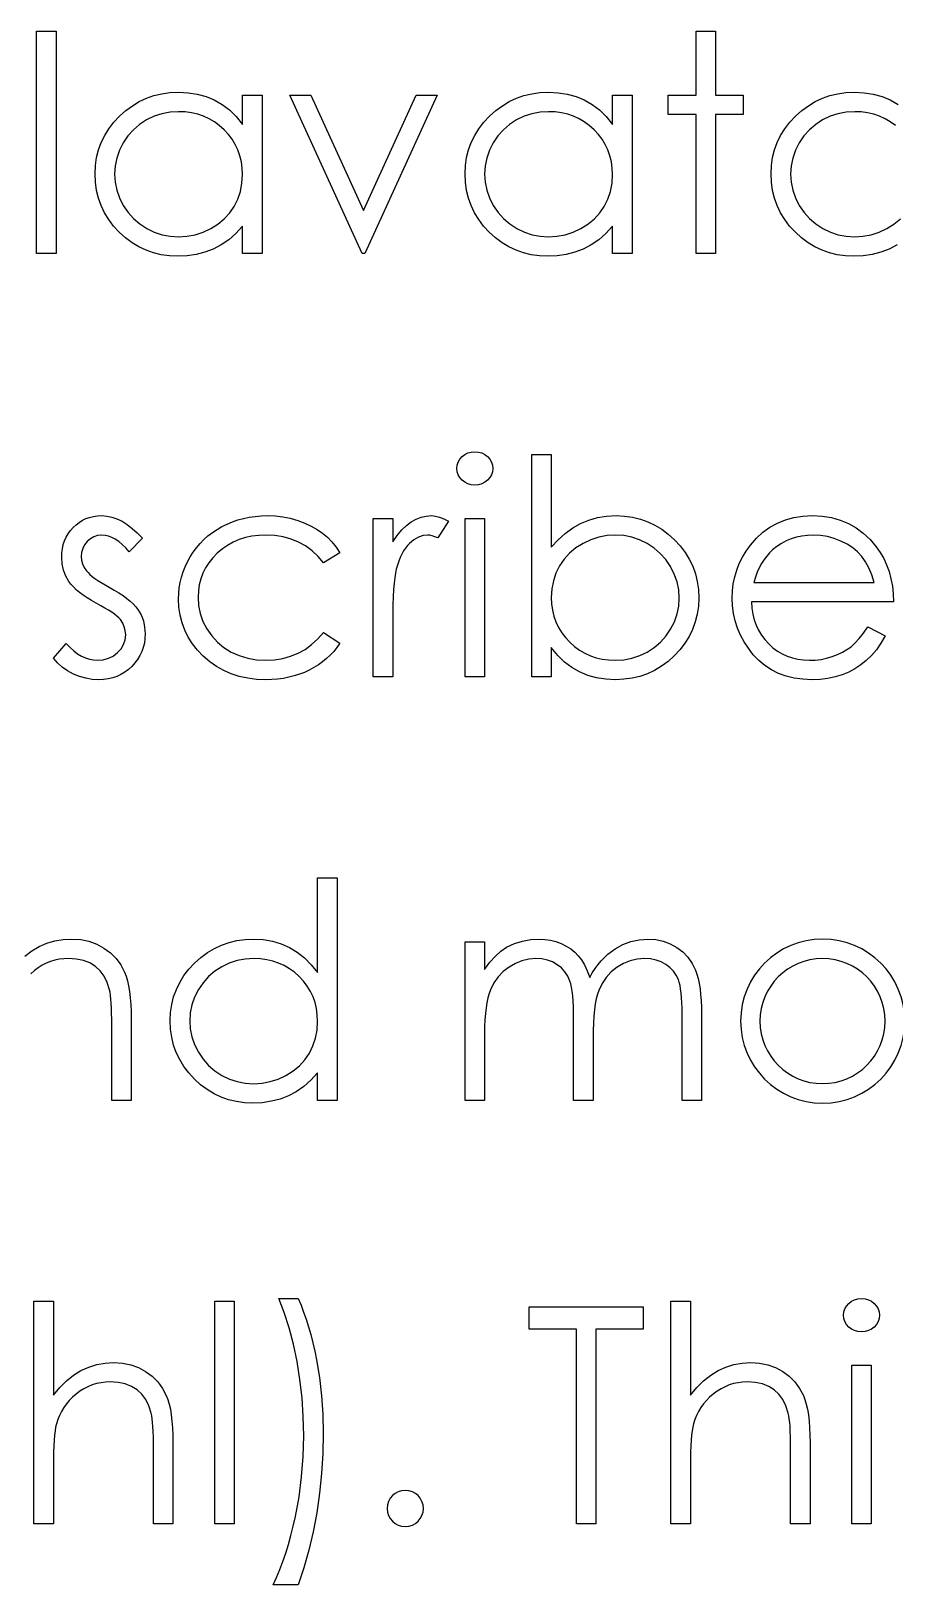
# Model space of a CAD drawing. Header units: millimetres. Extents: x -115 to 178, y -25 to 102.
# Drawn here: x -61 to -47.07, y 76.72 to 101.79 of the extents above; entities that cross this region are included whole.
import ezdxf

# ---------------------------------------------------------------- set-up
doc = ezdxf.new("R2010")
doc.units = ezdxf.units.MM

msp = doc.modelspace()

# ---------------------------------------------------------------- linework, layer by layer
at = {"color": 7, "linetype": 'Continuous', "flags": 128}
for points in [[(-60.912, 101.794), (-60.598, 101.794), (-60.598, 101.794), (-60.598, 98.204), (-60.598, 98.204), (-60.912, 98.204), (-60.912, 98.204), (-60.912, 101.794)], [(-50.277, 101.794), (-49.963, 101.794), (-49.963, 101.794), (-49.963, 100.761), (-49.963, 100.761), (-49.515, 100.761), (-49.515, 100.761), (-49.515, 100.447), (-49.515, 100.447), (-49.963, 100.447), (-49.963, 100.447), (-49.963, 98.204), (-49.963, 98.204), (-50.277, 98.204), (-50.277, 98.204), (-50.277, 100.447), (-50.277, 100.447), (-50.726, 100.447), (-50.726, 100.447), (-50.726, 100.761), (-50.726, 100.761), (-50.277, 100.761), (-50.277, 100.761), (-50.277, 101.794)], [(-57.277, 100.761), (-57.277, 98.204), (-57.277, 98.204), (-57.591, 98.204), (-57.591, 98.204), (-57.591, 98.646), (-57.591, 98.646), (-57.7, 98.528), (-57.814, 98.427), (-57.936, 98.343), (-58.064, 98.276), (-58.198, 98.225), (-58.337, 98.188), (-58.484, 98.166), (-58.636, 98.159), (-58.636, 98.159), (-58.771, 98.165), (-58.902, 98.183), (-59.027, 98.214), (-59.148, 98.256), (-59.263, 98.31), (-59.374, 98.377), (-59.479, 98.456), (-59.579, 98.547), (-59.671, 98.646), (-59.75, 98.751), (-59.817, 98.861), (-59.872, 98.976), (-59.915, 99.097), (-59.945, 99.223), (-59.963, 99.354), (-59.97, 99.49), (-59.97, 99.49), (-59.963, 99.623), (-59.945, 99.752), (-59.914, 99.875), (-59.871, 99.994), (-59.815, 100.108), (-59.748, 100.217), (-59.668, 100.321), (-59.576, 100.42), (-59.475, 100.51), (-59.368, 100.589), (-59.257, 100.656), (-59.141, 100.71), (-59.02, 100.752), (-58.893, 100.783), (-58.762, 100.8), (-58.626, 100.806), (-58.626, 100.806), (-58.47, 100.799), (-58.321, 100.776), (-58.18, 100.736), (-58.047, 100.682), (-57.922, 100.611), (-57.803, 100.522), (-57.694, 100.414), (-57.591, 100.288), (-57.591, 100.288), (-57.591, 100.761), (-57.591, 100.761), (-57.277, 100.761)], [(-56.829, 100.761), (-56.489, 100.761), (-56.489, 100.761), (-55.64, 98.899), (-55.64, 98.899), (-54.79, 100.761), (-54.79, 100.761), (-54.45, 100.761), (-54.45, 100.761), (-55.617, 98.204), (-55.617, 98.204), (-55.662, 98.204), (-55.662, 98.204), (-56.829, 100.761)], [(-51.309, 100.761), (-51.309, 98.204), (-51.309, 98.204), (-51.623, 98.204), (-51.623, 98.204), (-51.623, 98.646), (-51.623, 98.646), (-51.732, 98.528), (-51.846, 98.427), (-51.968, 98.343), (-52.096, 98.276), (-52.23, 98.225), (-52.369, 98.188), (-52.516, 98.166), (-52.668, 98.159), (-52.668, 98.159), (-52.803, 98.165), (-52.934, 98.183), (-53.059, 98.214), (-53.18, 98.256), (-53.295, 98.31), (-53.406, 98.377), (-53.511, 98.456), (-53.611, 98.547), (-53.703, 98.646), (-53.782, 98.751), (-53.849, 98.861), (-53.904, 98.976), (-53.947, 99.097), (-53.977, 99.223), (-53.995, 99.354), (-54.002, 99.49), (-54.002, 99.49), (-53.995, 99.623), (-53.977, 99.752), (-53.946, 99.875), (-53.903, 99.994), (-53.847, 100.108), (-53.78, 100.217), (-53.7, 100.321), (-53.608, 100.42), (-53.507, 100.51), (-53.4, 100.589), (-53.289, 100.656), (-53.173, 100.71), (-53.052, 100.752), (-52.925, 100.783), (-52.794, 100.8), (-52.658, 100.806), (-52.658, 100.806), (-52.502, 100.799), (-52.353, 100.776), (-52.212, 100.736), (-52.079, 100.682), (-51.954, 100.611), (-51.835, 100.522), (-51.726, 100.414), (-51.623, 100.288), (-51.623, 100.288), (-51.623, 100.761), (-51.623, 100.761), (-51.309, 100.761)], [(-47.033, 98.343), (-47.16, 98.276), (-47.294, 98.225), (-47.434, 98.188), (-47.58, 98.166), (-47.732, 98.159), (-47.732, 98.159), (-47.868, 98.165), (-47.998, 98.183), (-48.123, 98.214), (-48.244, 98.256), (-48.359, 98.31), (-48.47, 98.377), (-48.575, 98.456), (-48.675, 98.547), (-48.767, 98.646), (-48.846, 98.751), (-48.913, 98.861), (-48.968, 98.976), (-49.011, 99.097), (-49.041, 99.223), (-49.059, 99.354), (-49.066, 99.49), (-49.066, 99.49), (-49.059, 99.623), (-49.041, 99.752), (-49.01, 99.875), (-48.967, 99.994), (-48.912, 100.108), (-48.844, 100.217), (-48.764, 100.321), (-48.672, 100.42), (-48.571, 100.51), (-48.464, 100.589), (-48.353, 100.656), (-48.237, 100.71), (-48.116, 100.752), (-47.99, 100.783), (-47.858, 100.8), (-47.722, 100.806), (-47.722, 100.806), (-47.566, 100.799), (-47.417, 100.776), (-47.277, 100.736), (-47.143, 100.682), (-47.018, 100.611)], [(-58.622, 100.492), (-58.76, 100.484), (-58.891, 100.459), (-59.018, 100.418), (-59.139, 100.36), (-59.251, 100.288), (-59.351, 100.202), (-59.44, 100.103), (-59.516, 99.99), (-59.577, 99.87), (-59.62, 99.745), (-59.647, 99.617), (-59.656, 99.486), (-59.656, 99.486), (-59.646, 99.356), (-59.62, 99.228), (-59.576, 99.103), (-59.515, 98.981), (-59.438, 98.868), (-59.349, 98.768), (-59.248, 98.681), (-59.135, 98.607), (-59.014, 98.548), (-58.889, 98.507), (-58.759, 98.481), (-58.625, 98.473), (-58.625, 98.473), (-58.489, 98.481), (-58.356, 98.506), (-58.228, 98.547), (-58.103, 98.606), (-57.988, 98.678), (-57.885, 98.762), (-57.798, 98.858), (-57.725, 98.965), (-57.666, 99.082), (-57.624, 99.207), (-57.6, 99.338), (-57.591, 99.477), (-57.591, 99.477), (-57.596, 99.583), (-57.61, 99.685), (-57.634, 99.782), (-57.666, 99.875), (-57.708, 99.963), (-57.759, 100.047), (-57.819, 100.126), (-57.889, 100.201), (-57.966, 100.269), (-58.046, 100.329), (-58.132, 100.379), (-58.221, 100.419), (-58.315, 100.452), (-58.413, 100.474), (-58.516, 100.488), (-58.622, 100.492)], [(-52.654, 100.492), (-52.792, 100.484), (-52.923, 100.459), (-53.05, 100.418), (-53.171, 100.36), (-53.283, 100.288), (-53.383, 100.202), (-53.472, 100.103), (-53.548, 99.99), (-53.609, 99.87), (-53.653, 99.745), (-53.679, 99.617), (-53.688, 99.486), (-53.688, 99.486), (-53.678, 99.356), (-53.653, 99.228), (-53.608, 99.103), (-53.547, 98.981), (-53.47, 98.868), (-53.381, 98.768), (-53.28, 98.681), (-53.167, 98.607), (-53.046, 98.548), (-52.921, 98.507), (-52.791, 98.481), (-52.657, 98.473), (-52.657, 98.473), (-52.521, 98.481), (-52.388, 98.506), (-52.26, 98.547), (-52.135, 98.606), (-52.02, 98.678), (-51.917, 98.762), (-51.83, 98.858), (-51.757, 98.965), (-51.699, 99.082), (-51.656, 99.207), (-51.632, 99.338), (-51.623, 99.477), (-51.623, 99.477), (-51.628, 99.583), (-51.642, 99.685), (-51.666, 99.782), (-51.698, 99.875), (-51.74, 99.963), (-51.791, 100.047), (-51.851, 100.126), (-51.921, 100.201), (-51.998, 100.269), (-52.079, 100.329), (-52.164, 100.379), (-52.253, 100.419), (-52.347, 100.452), (-52.445, 100.474), (-52.548, 100.488), (-52.654, 100.492)], [(-47.718, 100.492), (-47.856, 100.484), (-47.987, 100.459), (-48.114, 100.418), (-48.235, 100.36), (-48.347, 100.288), (-48.447, 100.202), (-48.536, 100.103), (-48.612, 99.99), (-48.673, 99.87), (-48.717, 99.745), (-48.743, 99.617), (-48.752, 99.486), (-48.752, 99.486), (-48.743, 99.356), (-48.717, 99.228), (-48.672, 99.103), (-48.611, 98.981), (-48.534, 98.868), (-48.445, 98.768), (-48.344, 98.681), (-48.231, 98.607), (-48.11, 98.548), (-47.985, 98.507), (-47.855, 98.481), (-47.721, 98.473), (-47.721, 98.473), (-47.585, 98.481), (-47.453, 98.506), (-47.324, 98.547), (-47.199, 98.606), (-47.084, 98.678), (-46.981, 98.762)], [(-47.062, 100.269), (-47.143, 100.329), (-47.228, 100.379), (-47.317, 100.419), (-47.411, 100.452), (-47.509, 100.474), (-47.612, 100.488), (-47.718, 100.492)], [(-53.846, 95.005), (-53.788, 95), (-53.734, 94.985), (-53.684, 94.96), (-53.639, 94.926), (-53.601, 94.884), (-53.575, 94.838), (-53.559, 94.788), (-53.553, 94.734), (-53.553, 94.734), (-53.559, 94.682), (-53.575, 94.633), (-53.601, 94.587), (-53.639, 94.546), (-53.684, 94.511), (-53.734, 94.486), (-53.788, 94.472), (-53.846, 94.467), (-53.846, 94.467), (-53.904, 94.472), (-53.956, 94.486), (-54.006, 94.511), (-54.051, 94.546), (-54.088, 94.587), (-54.115, 94.633), (-54.131, 94.682), (-54.136, 94.734), (-54.136, 94.734), (-54.131, 94.788), (-54.115, 94.838), (-54.088, 94.884), (-54.051, 94.926), (-54.006, 94.96), (-53.956, 94.985), (-53.904, 95), (-53.846, 95.005)], [(-52.925, 91.37), (-52.925, 94.96), (-52.925, 94.96), (-52.611, 94.96), (-52.611, 94.96), (-52.611, 93.464), (-52.611, 93.464), (-52.502, 93.584), (-52.388, 93.687), (-52.266, 93.775), (-52.14, 93.846), (-52.006, 93.902), (-51.866, 93.941), (-51.72, 93.965), (-51.567, 93.973), (-51.567, 93.973), (-51.432, 93.967), (-51.301, 93.948), (-51.175, 93.918), (-51.055, 93.876), (-50.94, 93.822), (-50.829, 93.755), (-50.724, 93.676), (-50.624, 93.585), (-50.532, 93.486), (-50.453, 93.381), (-50.385, 93.271), (-50.33, 93.156), (-50.287, 93.036), (-50.257, 92.911), (-50.239, 92.78), (-50.232, 92.644), (-50.232, 92.644), (-50.239, 92.51), (-50.257, 92.381), (-50.288, 92.257), (-50.331, 92.138), (-50.387, 92.024), (-50.455, 91.915), (-50.535, 91.811), (-50.627, 91.712), (-50.728, 91.621), (-50.835, 91.543), (-50.946, 91.476), (-51.062, 91.422), (-51.183, 91.38), (-51.309, 91.349), (-51.441, 91.332), (-51.577, 91.326), (-51.577, 91.326), (-51.733, 91.333), (-51.881, 91.356), (-52.021, 91.396), (-52.154, 91.45), (-52.28, 91.521), (-52.398, 91.61), (-52.508, 91.718), (-52.611, 91.844), (-52.611, 91.844), (-52.611, 91.37), (-52.611, 91.37), (-52.925, 91.37)], [(-59.207, 93.609), (-59.42, 93.39), (-59.42, 93.39), (-59.476, 93.453), (-59.532, 93.507), (-59.588, 93.554), (-59.643, 93.592), (-59.698, 93.621), (-59.753, 93.642), (-59.808, 93.655), (-59.862, 93.659), (-59.862, 93.659), (-59.928, 93.653), (-59.989, 93.633), (-60.045, 93.601), (-60.097, 93.555), (-60.139, 93.501), (-60.169, 93.444), (-60.188, 93.381), (-60.194, 93.315), (-60.194, 93.315), (-60.188, 93.254), (-60.172, 93.196), (-60.145, 93.139), (-60.107, 93.083), (-60.107, 93.083), (-60.083, 93.054), (-60.052, 93.024), (-60.015, 92.993), (-59.972, 92.961), (-59.923, 92.927), (-59.869, 92.893), (-59.808, 92.856), (-59.742, 92.819), (-59.742, 92.819), (-59.66, 92.773), (-59.586, 92.727), (-59.518, 92.682), (-59.457, 92.637), (-59.403, 92.592), (-59.355, 92.548), (-59.315, 92.503), (-59.281, 92.46), (-59.281, 92.46), (-59.229, 92.37), (-59.191, 92.274), (-59.17, 92.172), (-59.162, 92.065), (-59.162, 92.065), (-59.165, 91.989), (-59.175, 91.916), (-59.192, 91.846), (-59.215, 91.779), (-59.246, 91.715), (-59.283, 91.654), (-59.326, 91.596), (-59.377, 91.54), (-59.432, 91.49), (-59.49, 91.446), (-59.552, 91.41), (-59.617, 91.38), (-59.686, 91.356), (-59.758, 91.339), (-59.833, 91.329), (-59.911, 91.326), (-59.911, 91.326), (-60.017, 91.331), (-60.12, 91.349), (-60.221, 91.377), (-60.32, 91.417), (-60.413, 91.468), (-60.498, 91.528), (-60.575, 91.596), (-60.643, 91.672), (-60.643, 91.672), (-60.434, 91.909), (-60.434, 91.909), (-60.374, 91.846), (-60.313, 91.791), (-60.251, 91.745), (-60.188, 91.707), (-60.125, 91.678), (-60.059, 91.657), (-59.994, 91.644), (-59.928, 91.64), (-59.928, 91.64), (-59.837, 91.647), (-59.754, 91.671), (-59.677, 91.708), (-59.608, 91.762), (-59.55, 91.826), (-59.509, 91.896), (-59.484, 91.971), (-59.476, 92.051), (-59.476, 92.051), (-59.482, 92.118), (-59.498, 92.181), (-59.524, 92.24), (-59.562, 92.295), (-59.562, 92.295), (-59.587, 92.322), (-59.618, 92.351), (-59.657, 92.381), (-59.702, 92.414), (-59.754, 92.447), (-59.813, 92.482), (-59.878, 92.52), (-59.95, 92.559), (-59.95, 92.559), (-60.028, 92.603), (-60.099, 92.647), (-60.164, 92.691), (-60.223, 92.735), (-60.275, 92.778), (-60.32, 92.822), (-60.359, 92.865), (-60.391, 92.908), (-60.391, 92.908), (-60.442, 92.997), (-60.479, 93.093), (-60.501, 93.194), (-60.508, 93.302), (-60.508, 93.302), (-60.505, 93.373), (-60.497, 93.44), (-60.482, 93.505), (-60.463, 93.566), (-60.437, 93.625), (-60.405, 93.68), (-60.368, 93.733), (-60.325, 93.782), (-60.277, 93.826), (-60.227, 93.865), (-60.174, 93.898), (-60.118, 93.925), (-60.058, 93.946), (-59.996, 93.961), (-59.93, 93.97), (-59.862, 93.973), (-59.862, 93.973), (-59.78, 93.967), (-59.699, 93.951), (-59.617, 93.922), (-59.535, 93.882), (-59.454, 93.831), (-59.372, 93.768), (-59.289, 93.695), (-59.207, 93.609)], [(-56.021, 93.374), (-56.284, 93.21), (-56.284, 93.21), (-56.373, 93.315), (-56.47, 93.407), (-56.575, 93.484), (-56.687, 93.547), (-56.808, 93.596), (-56.936, 93.631), (-57.071, 93.652), (-57.215, 93.659), (-57.215, 93.659), (-57.33, 93.654), (-57.441, 93.641), (-57.546, 93.618), (-57.646, 93.586), (-57.741, 93.545), (-57.832, 93.494), (-57.917, 93.435), (-57.998, 93.367), (-58.071, 93.292), (-58.134, 93.212), (-58.188, 93.13), (-58.232, 93.043), (-58.266, 92.952), (-58.29, 92.858), (-58.304, 92.759), (-58.309, 92.656), (-58.309, 92.656), (-58.3, 92.522), (-58.274, 92.393), (-58.229, 92.267), (-58.166, 92.145), (-58.088, 92.032), (-57.996, 91.931), (-57.892, 91.845), (-57.773, 91.772), (-57.644, 91.714), (-57.508, 91.673), (-57.364, 91.648), (-57.213, 91.64), (-57.213, 91.64), (-57.074, 91.647), (-56.942, 91.668), (-56.816, 91.703), (-56.696, 91.752), (-56.583, 91.815), (-56.477, 91.892), (-56.377, 91.983), (-56.284, 92.088), (-56.284, 92.088), (-56.021, 91.916), (-56.021, 91.916), (-56.069, 91.848), (-56.12, 91.783), (-56.177, 91.723), (-56.236, 91.667), (-56.299, 91.614), (-56.367, 91.566), (-56.439, 91.521), (-56.514, 91.481), (-56.592, 91.444), (-56.674, 91.413), (-56.757, 91.386), (-56.844, 91.364), (-56.933, 91.347), (-57.026, 91.335), (-57.12, 91.328), (-57.218, 91.326), (-57.218, 91.326), (-57.366, 91.331), (-57.508, 91.349), (-57.643, 91.379), (-57.772, 91.42), (-57.895, 91.474), (-58.011, 91.539), (-58.121, 91.616), (-58.224, 91.705), (-58.318, 91.802), (-58.398, 91.905), (-58.467, 92.013), (-58.523, 92.126), (-58.567, 92.244), (-58.598, 92.367), (-58.617, 92.495), (-58.623, 92.628), (-58.623, 92.628), (-58.621, 92.719), (-58.612, 92.808), (-58.598, 92.895), (-58.577, 92.981), (-58.551, 93.065), (-58.518, 93.148), (-58.48, 93.228), (-58.437, 93.308), (-58.388, 93.384), (-58.335, 93.456), (-58.277, 93.524), (-58.215, 93.587), (-58.149, 93.646), (-58.078, 93.7), (-58.002, 93.751), (-57.923, 93.797), (-57.84, 93.838), (-57.755, 93.874), (-57.667, 93.904), (-57.577, 93.929), (-57.484, 93.948), (-57.39, 93.962), (-57.292, 93.97), (-57.192, 93.973), (-57.192, 93.973), (-57.066, 93.968), (-56.942, 93.953), (-56.821, 93.93), (-56.702, 93.895), (-56.588, 93.853), (-56.483, 93.805), (-56.388, 93.751), (-56.301, 93.692), (-56.221, 93.625), (-56.149, 93.55), (-56.081, 93.466), (-56.021, 93.374)], [(-55.482, 93.928), (-55.168, 93.928), (-55.168, 93.928), (-55.168, 93.552), (-55.168, 93.552), (-55.097, 93.655), (-55.023, 93.744), (-54.948, 93.816), (-54.871, 93.873), (-54.792, 93.917), (-54.711, 93.948), (-54.629, 93.967), (-54.544, 93.973), (-54.544, 93.973), (-54.479, 93.967), (-54.412, 93.951), (-54.342, 93.924), (-54.271, 93.885), (-54.271, 93.885), (-54.443, 93.613), (-54.443, 93.613), (-54.489, 93.633), (-54.531, 93.648), (-54.57, 93.656), (-54.604, 93.659), (-54.604, 93.659), (-54.679, 93.651), (-54.753, 93.625), (-54.826, 93.583), (-54.897, 93.524), (-54.931, 93.489), (-54.964, 93.448), (-54.993, 93.403), (-55.021, 93.353), (-55.047, 93.299), (-55.071, 93.24), (-55.093, 93.176), (-55.112, 93.108), (-55.112, 93.108), (-55.126, 93.047), (-55.137, 92.972), (-55.147, 92.883), (-55.154, 92.78), (-55.161, 92.663), (-55.165, 92.533), (-55.168, 92.388), (-55.168, 92.23), (-55.168, 92.23), (-55.168, 91.37), (-55.168, 91.37), (-55.482, 91.37), (-55.482, 91.37), (-55.482, 93.928)], [(-54.002, 93.928), (-53.688, 93.928), (-53.688, 93.928), (-53.688, 91.37), (-53.688, 91.37), (-54.002, 91.37), (-54.002, 91.37), (-54.002, 93.928)], [(-47.505, 92.178), (-47.226, 92.032), (-47.226, 92.032), (-47.295, 91.915), (-47.368, 91.809), (-47.447, 91.715), (-47.531, 91.634), (-47.62, 91.563), (-47.714, 91.502), (-47.814, 91.448), (-47.919, 91.404), (-48.031, 91.37), (-48.149, 91.345), (-48.275, 91.331), (-48.407, 91.326), (-48.407, 91.326), (-48.555, 91.332), (-48.694, 91.351), (-48.824, 91.382), (-48.947, 91.427), (-49.06, 91.483), (-49.166, 91.553), (-49.264, 91.635), (-49.353, 91.729), (-49.433, 91.832), (-49.503, 91.938), (-49.561, 92.047), (-49.608, 92.16), (-49.646, 92.276), (-49.673, 92.394), (-49.688, 92.517), (-49.694, 92.642), (-49.694, 92.642), (-49.689, 92.76), (-49.676, 92.875), (-49.653, 92.987), (-49.62, 93.095), (-49.579, 93.2), (-49.529, 93.302), (-49.468, 93.401), (-49.4, 93.496), (-49.4, 93.496), (-49.302, 93.608), (-49.197, 93.705), (-49.084, 93.787), (-48.963, 93.854), (-48.834, 93.906), (-48.697, 93.944), (-48.553, 93.965), (-48.4, 93.973), (-48.4, 93.973), (-48.243, 93.965), (-48.093, 93.941), (-47.952, 93.902), (-47.82, 93.848), (-47.695, 93.777), (-47.579, 93.69), (-47.47, 93.587), (-47.37, 93.47), (-47.37, 93.47), (-47.305, 93.378), (-47.25, 93.281), (-47.202, 93.178), (-47.164, 93.07), (-47.133, 92.956), (-47.11, 92.837), (-47.097, 92.712), (-47.091, 92.582), (-47.091, 92.582), (-49.38, 92.582), (-49.38, 92.582), (-49.374, 92.481), (-49.36, 92.384), (-49.337, 92.292), (-49.306, 92.206), (-49.268, 92.123), (-49.222, 92.046), (-49.167, 91.973), (-49.105, 91.904), (-49.036, 91.842), (-48.964, 91.788), (-48.888, 91.743), (-48.807, 91.706), (-48.723, 91.677), (-48.635, 91.657), (-48.543, 91.644), (-48.447, 91.64), (-48.447, 91.64), (-48.353, 91.643), (-48.261, 91.654), (-48.17, 91.673), (-48.08, 91.699), (-47.994, 91.732), (-47.915, 91.769), (-47.842, 91.811), (-47.776, 91.858), (-47.713, 91.915), (-47.646, 91.988), (-47.577, 92.075), (-47.505, 92.178)], [(-51.58, 91.64), (-51.443, 91.648), (-51.311, 91.673), (-51.185, 91.714), (-51.063, 91.772), (-50.951, 91.844), (-50.851, 91.93), (-50.763, 92.029), (-50.687, 92.141), (-50.625, 92.262), (-50.582, 92.386), (-50.555, 92.513), (-50.547, 92.644), (-50.547, 92.644), (-50.556, 92.776), (-50.582, 92.904), (-50.627, 93.029), (-50.688, 93.151), (-50.765, 93.264), (-50.853, 93.364), (-50.954, 93.451), (-51.067, 93.525), (-51.187, 93.584), (-51.313, 93.625), (-51.442, 93.651), (-51.575, 93.659), (-51.575, 93.659), (-51.711, 93.651), (-51.843, 93.625), (-51.972, 93.584), (-52.097, 93.525), (-52.214, 93.452), (-52.316, 93.368), (-52.405, 93.272), (-52.478, 93.164), (-52.536, 93.047), (-52.578, 92.923), (-52.602, 92.792), (-52.611, 92.654), (-52.611, 92.654), (-52.606, 92.548), (-52.592, 92.447), (-52.569, 92.349), (-52.536, 92.257), (-52.494, 92.168), (-52.443, 92.084), (-52.383, 92.005), (-52.313, 91.93), (-52.237, 91.862), (-52.156, 91.803), (-52.071, 91.753), (-51.981, 91.713), (-51.887, 91.68), (-51.789, 91.658), (-51.687, 91.644), (-51.58, 91.64)], [(-47.406, 92.896), (-47.443, 93.02), (-47.488, 93.131), (-47.541, 93.228), (-47.601, 93.313), (-47.67, 93.387), (-47.75, 93.454), (-47.84, 93.512), (-47.94, 93.564), (-48.046, 93.606), (-48.156, 93.635), (-48.269, 93.653), (-48.384, 93.659), (-48.384, 93.659), (-48.478, 93.655), (-48.569, 93.644), (-48.656, 93.625), (-48.74, 93.599), (-48.821, 93.565), (-48.898, 93.524), (-48.972, 93.475), (-49.043, 93.419), (-49.043, 93.419), (-49.092, 93.373), (-49.137, 93.321), (-49.18, 93.264), (-49.219, 93.202), (-49.256, 93.133), (-49.289, 93.059), (-49.32, 92.981), (-49.347, 92.896), (-49.347, 92.896), (-47.406, 92.896)], [(-56.066, 88.127), (-56.066, 84.537), (-56.066, 84.537), (-56.38, 84.537), (-56.38, 84.537), (-56.38, 84.98), (-56.38, 84.98), (-56.489, 84.862), (-56.603, 84.761), (-56.725, 84.677), (-56.852, 84.609), (-56.986, 84.558), (-57.126, 84.522), (-57.272, 84.499), (-57.425, 84.492), (-57.425, 84.492), (-57.56, 84.499), (-57.69, 84.517), (-57.816, 84.547), (-57.936, 84.589), (-58.051, 84.644), (-58.162, 84.71), (-58.267, 84.789), (-58.368, 84.88), (-58.459, 84.98), (-58.539, 85.084), (-58.605, 85.194), (-58.661, 85.31), (-58.703, 85.43), (-58.734, 85.556), (-58.752, 85.687), (-58.758, 85.823), (-58.758, 85.823), (-58.752, 85.956), (-58.734, 86.085), (-58.703, 86.209), (-58.659, 86.328), (-58.604, 86.441), (-58.537, 86.55), (-58.457, 86.655), (-58.364, 86.753), (-58.263, 86.844), (-58.157, 86.922), (-58.046, 86.989), (-57.929, 87.043), (-57.808, 87.086), (-57.682, 87.116), (-57.551, 87.133), (-57.415, 87.14), (-57.415, 87.14), (-57.258, 87.131), (-57.11, 87.106), (-56.969, 87.063), (-56.836, 87.004), (-56.71, 86.929), (-56.592, 86.836), (-56.482, 86.726), (-56.38, 86.6), (-56.38, 86.6), (-56.38, 88.127), (-56.38, 88.127), (-56.066, 88.127)], [(-61.105, 86.863), (-60.991, 86.95), (-60.872, 87.019), (-60.748, 87.072), (-60.618, 87.11), (-60.483, 87.132), (-60.343, 87.14), (-60.343, 87.14), (-60.201, 87.131), (-60.068, 87.104), (-59.943, 87.058), (-59.827, 86.995), (-59.721, 86.917), (-59.63, 86.826), (-59.555, 86.722), (-59.494, 86.605), (-59.468, 86.54), (-59.447, 86.466), (-59.428, 86.384), (-59.413, 86.293), (-59.402, 86.193), (-59.393, 86.085), (-59.388, 85.968), (-59.386, 85.843), (-59.386, 85.843), (-59.386, 84.537), (-59.386, 84.537), (-59.7, 84.537), (-59.7, 84.537), (-59.7, 85.74), (-59.7, 85.74), (-59.701, 85.845), (-59.703, 85.94), (-59.705, 86.026), (-59.71, 86.104), (-59.715, 86.172), (-59.721, 86.231), (-59.729, 86.282), (-59.738, 86.322), (-59.738, 86.322), (-59.773, 86.44), (-59.823, 86.542), (-59.886, 86.629), (-59.963, 86.699), (-60.052, 86.755), (-60.155, 86.794), (-60.27, 86.818), (-60.397, 86.826), (-60.397, 86.826), (-60.473, 86.823), (-60.547, 86.814), (-60.619, 86.798), (-60.688, 86.777), (-60.756, 86.749), (-60.822, 86.716), (-60.886, 86.676), (-60.948, 86.631), (-61.006, 86.58)], [(-54.002, 87.095), (-53.688, 87.095), (-53.688, 87.095), (-53.688, 86.65), (-53.688, 86.65), (-53.601, 86.765), (-53.512, 86.863), (-53.423, 86.945), (-53.333, 87.01), (-53.333, 87.01), (-53.206, 87.067), (-53.076, 87.107), (-52.942, 87.131), (-52.806, 87.14), (-52.806, 87.14), (-52.713, 87.135), (-52.623, 87.121), (-52.536, 87.098), (-52.451, 87.066), (-52.37, 87.026), (-52.298, 86.981), (-52.233, 86.929), (-52.176, 86.87), (-52.125, 86.803), (-52.076, 86.723), (-52.032, 86.629), (-51.992, 86.522), (-51.992, 86.522), (-51.95, 86.596), (-51.905, 86.664), (-51.857, 86.729), (-51.807, 86.788), (-51.755, 86.844), (-51.7, 86.894), (-51.642, 86.941), (-51.582, 86.982), (-51.457, 87.051), (-51.327, 87.1), (-51.193, 87.13), (-51.053, 87.14), (-51.053, 87.14), (-50.925, 87.131), (-50.805, 87.107), (-50.692, 87.065), (-50.587, 87.006), (-50.492, 86.934), (-50.41, 86.847), (-50.341, 86.748), (-50.286, 86.636), (-50.263, 86.572), (-50.243, 86.502), (-50.226, 86.424), (-50.212, 86.338), (-50.202, 86.246), (-50.194, 86.146), (-50.189, 86.038), (-50.188, 85.923), (-50.188, 85.923), (-50.188, 84.537), (-50.188, 84.537), (-50.502, 84.537), (-50.502, 84.537), (-50.502, 85.924), (-50.502, 85.924), (-50.502, 86.022), (-50.505, 86.113), (-50.51, 86.195), (-50.516, 86.269), (-50.525, 86.335), (-50.535, 86.393), (-50.547, 86.443), (-50.561, 86.486), (-50.596, 86.558), (-50.642, 86.624), (-50.698, 86.682), (-50.765, 86.732), (-50.84, 86.773), (-50.922, 86.802), (-51.011, 86.82), (-51.108, 86.826), (-51.108, 86.826), (-51.227, 86.817), (-51.34, 86.791), (-51.448, 86.747), (-51.551, 86.685), (-51.645, 86.61), (-51.725, 86.522), (-51.792, 86.422), (-51.845, 86.312), (-51.867, 86.249), (-51.886, 86.176), (-51.901, 86.093), (-51.914, 86), (-51.924, 85.898), (-51.932, 85.786), (-51.936, 85.664), (-51.938, 85.532), (-51.938, 85.532), (-51.938, 84.537), (-51.938, 84.537), (-52.252, 84.537), (-52.252, 84.537), (-52.252, 85.838), (-52.252, 85.838), (-52.252, 85.948), (-52.255, 86.049), (-52.26, 86.141), (-52.266, 86.224), (-52.275, 86.298), (-52.285, 86.361), (-52.297, 86.417), (-52.311, 86.462), (-52.345, 86.541), (-52.391, 86.611), (-52.447, 86.673), (-52.515, 86.726), (-52.59, 86.77), (-52.674, 86.801), (-52.764, 86.819), (-52.86, 86.826), (-52.86, 86.826), (-52.974, 86.817), (-53.084, 86.791), (-53.191, 86.748), (-53.293, 86.689), (-53.387, 86.615), (-53.468, 86.528), (-53.536, 86.431), (-53.591, 86.321), (-53.613, 86.259), (-53.633, 86.19), (-53.65, 86.113), (-53.663, 86.028), (-53.674, 85.937), (-53.681, 85.836), (-53.686, 85.729), (-53.688, 85.613), (-53.688, 85.613), (-53.688, 84.537), (-53.688, 84.537), (-54.002, 84.537), (-54.002, 84.537), (-54.002, 87.095)], [(-57.411, 86.826), (-57.548, 86.817), (-57.68, 86.793), (-57.806, 86.751), (-57.927, 86.694), (-58.039, 86.622), (-58.14, 86.535), (-58.228, 86.436), (-58.304, 86.324), (-58.365, 86.203), (-58.409, 86.078), (-58.436, 85.951), (-58.444, 85.819), (-58.444, 85.819), (-58.435, 85.689), (-58.409, 85.561), (-58.365, 85.437), (-58.303, 85.315), (-58.226, 85.201), (-58.138, 85.101), (-58.037, 85.014), (-57.924, 84.94), (-57.802, 84.881), (-57.677, 84.84), (-57.547, 84.815), (-57.413, 84.806), (-57.413, 84.806), (-57.277, 84.815), (-57.145, 84.839), (-57.017, 84.881), (-56.892, 84.939), (-56.776, 85.011), (-56.674, 85.095), (-56.587, 85.191), (-56.513, 85.299), (-56.455, 85.416), (-56.413, 85.54), (-56.388, 85.672), (-56.38, 85.81), (-56.38, 85.81), (-56.385, 85.916), (-56.399, 86.018), (-56.422, 86.115), (-56.454, 86.208), (-56.496, 86.296), (-56.547, 86.38), (-56.608, 86.46), (-56.678, 86.535), (-56.754, 86.603), (-56.835, 86.662), (-56.92, 86.712), (-57.01, 86.753), (-57.103, 86.785), (-57.202, 86.807), (-57.304, 86.821), (-57.411, 86.826)], [(-60.957, 81.294), (-60.643, 81.294), (-60.643, 81.294), (-60.643, 79.778), (-60.643, 79.778), (-60.539, 79.903), (-60.43, 80.01), (-60.316, 80.101), (-60.197, 80.175), (-60.073, 80.232), (-59.943, 80.273), (-59.809, 80.298), (-59.67, 80.306), (-59.67, 80.306), (-59.528, 80.297), (-59.395, 80.271), (-59.27, 80.225), (-59.154, 80.162), (-59.048, 80.083), (-58.957, 79.993), (-58.882, 79.889), (-58.821, 79.774), (-58.795, 79.708), (-58.774, 79.634), (-58.755, 79.552), (-58.74, 79.461), (-58.729, 79.361), (-58.72, 79.253), (-58.715, 79.135), (-58.713, 79.01), (-58.713, 79.01), (-58.713, 77.704), (-58.713, 77.704), (-59.027, 77.704), (-59.027, 77.704), (-59.027, 78.907), (-59.027, 78.907), (-59.028, 79.011), (-59.029, 79.107), (-59.032, 79.193), (-59.036, 79.271), (-59.041, 79.339), (-59.048, 79.398), (-59.055, 79.448), (-59.064, 79.489), (-59.064, 79.489), (-59.102, 79.607), (-59.152, 79.709), (-59.215, 79.795), (-59.292, 79.866), (-59.381, 79.921), (-59.482, 79.961), (-59.597, 79.985), (-59.725, 79.992), (-59.725, 79.992), (-59.801, 79.989), (-59.874, 79.98), (-59.947, 79.965), (-60.016, 79.944), (-60.084, 79.916), (-60.149, 79.883), (-60.213, 79.843), (-60.275, 79.797), (-60.333, 79.747), (-60.385, 79.694), (-60.433, 79.638), (-60.476, 79.579), (-60.513, 79.518), (-60.545, 79.453), (-60.573, 79.385), (-60.594, 79.315), (-60.594, 79.315), (-60.606, 79.264), (-60.615, 79.203), (-60.624, 79.132), (-60.631, 79.051), (-60.636, 78.96), (-60.64, 78.859), (-60.642, 78.749), (-60.643, 78.629), (-60.643, 78.629), (-60.643, 77.704), (-60.643, 77.704), (-60.957, 77.704), (-60.957, 77.704), (-60.957, 81.294)], [(-58.04, 81.294), (-57.726, 81.294), (-57.726, 81.294), (-57.726, 77.704), (-57.726, 77.704), (-58.04, 77.704), (-58.04, 77.704), (-58.04, 81.294)], [(-56.694, 76.717), (-57.098, 76.717), (-57.098, 76.717), (-57.042, 76.837), (-56.991, 76.963), (-56.941, 77.094), (-56.895, 77.229), (-56.851, 77.37), (-56.81, 77.515), (-56.773, 77.666), (-56.738, 77.821), (-56.679, 78.139), (-56.638, 78.462), (-56.613, 78.791), (-56.604, 79.124), (-56.604, 79.124), (-56.611, 79.433), (-56.631, 79.735), (-56.665, 80.032), (-56.712, 80.323), (-56.771, 80.603), (-56.84, 80.866), (-56.919, 81.111), (-57.008, 81.338), (-57.008, 81.338), (-56.694, 81.338), (-56.694, 81.338), (-56.648, 81.231), (-56.606, 81.12), (-56.565, 81.003), (-56.526, 80.882), (-56.491, 80.756), (-56.458, 80.625), (-56.427, 80.49), (-56.399, 80.35), (-56.351, 80.062), (-56.318, 79.77), (-56.297, 79.471), (-56.29, 79.166), (-56.29, 79.166), (-56.296, 78.838), (-56.316, 78.515), (-56.348, 78.195), (-56.394, 77.879), (-56.451, 77.571), (-56.52, 77.275), (-56.601, 76.99), (-56.694, 76.717)], [(-50.681, 81.294), (-50.367, 81.294), (-50.367, 81.294), (-50.367, 79.778), (-50.367, 79.778), (-50.263, 79.903), (-50.154, 80.01), (-50.04, 80.101), (-49.921, 80.175), (-49.797, 80.232), (-49.667, 80.273), (-49.533, 80.298), (-49.394, 80.306), (-49.394, 80.306), (-49.252, 80.297), (-49.119, 80.271), (-48.994, 80.225), (-48.878, 80.162), (-48.773, 80.083), (-48.682, 79.993), (-48.606, 79.889), (-48.545, 79.774), (-48.52, 79.708), (-48.498, 79.634), (-48.48, 79.552), (-48.464, 79.461), (-48.453, 79.361), (-48.445, 79.253), (-48.439, 79.135), (-48.438, 79.01), (-48.438, 79.01), (-48.438, 77.704), (-48.438, 77.704), (-48.752, 77.704), (-48.752, 77.704), (-48.752, 78.907), (-48.752, 78.907), (-48.752, 79.011), (-48.754, 79.107), (-48.757, 79.193), (-48.761, 79.271), (-48.766, 79.339), (-48.772, 79.398), (-48.78, 79.448), (-48.788, 79.489), (-48.788, 79.489), (-48.826, 79.607), (-48.877, 79.709), (-48.94, 79.795), (-49.016, 79.866), (-49.105, 79.921), (-49.207, 79.961), (-49.322, 79.985), (-49.449, 79.992), (-49.449, 79.992), (-49.525, 79.989), (-49.599, 79.98), (-49.671, 79.965), (-49.74, 79.944), (-49.808, 79.916), (-49.873, 79.883), (-49.937, 79.843), (-49.999, 79.797), (-50.057, 79.747), (-50.11, 79.694), (-50.157, 79.638), (-50.2, 79.579), (-50.237, 79.518), (-50.27, 79.453), (-50.297, 79.385), (-50.319, 79.315), (-50.319, 79.315), (-50.33, 79.264), (-50.34, 79.203), (-50.348, 79.132), (-50.355, 79.051), (-50.36, 78.96), (-50.364, 78.859), (-50.366, 78.749), (-50.367, 78.629), (-50.367, 78.629), (-50.367, 77.704), (-50.367, 77.704), (-50.681, 77.704), (-50.681, 77.704), (-50.681, 81.294)], [(-47.609, 81.338), (-47.551, 81.334), (-47.497, 81.319), (-47.447, 81.294), (-47.402, 81.259), (-47.364, 81.218), (-47.338, 81.172), (-47.321, 81.122), (-47.316, 81.068), (-47.316, 81.068), (-47.321, 81.015), (-47.338, 80.966), (-47.364, 80.921), (-47.402, 80.879), (-47.447, 80.845), (-47.497, 80.82), (-47.551, 80.805), (-47.609, 80.8), (-47.609, 80.8), (-47.666, 80.805), (-47.719, 80.82), (-47.769, 80.845), (-47.814, 80.879), (-47.851, 80.921), (-47.877, 80.966), (-47.894, 81.015), (-47.899, 81.068), (-47.899, 81.068), (-47.894, 81.122), (-47.877, 81.172), (-47.851, 81.218), (-47.814, 81.259), (-47.769, 81.294), (-47.719, 81.319), (-47.666, 81.334), (-47.609, 81.338)], [(-52.97, 80.845), (-52.97, 81.204), (-52.97, 81.204), (-51.13, 81.204), (-51.13, 81.204), (-51.13, 80.845), (-51.13, 80.845), (-51.893, 80.845), (-51.893, 80.845), (-51.893, 77.704), (-51.893, 77.704), (-52.207, 77.704), (-52.207, 77.704), (-52.207, 80.845), (-52.207, 80.845), (-52.97, 80.845)], [(-47.765, 80.261), (-47.45, 80.261), (-47.45, 80.261), (-47.45, 77.704), (-47.45, 77.704), (-47.765, 77.704), (-47.765, 77.704), (-47.765, 80.261)]]:
    msp.add_lwpolyline(points, dxfattribs=at)
at = {"color": 7, "linetype": 'Continuous'}
for centre, radius, start, end in [((-48.234, 85.816), 1.324, 90.0005, 89.9995), ((-48.236, 85.816), 1.009, 90.0007, 89.9993), ((-54.966, 77.951), 0.292, 90.0028, 89.9972)]:
    msp.add_arc(centre, radius, start, end, dxfattribs=at)

doc.saveas('drawing.dxf')
